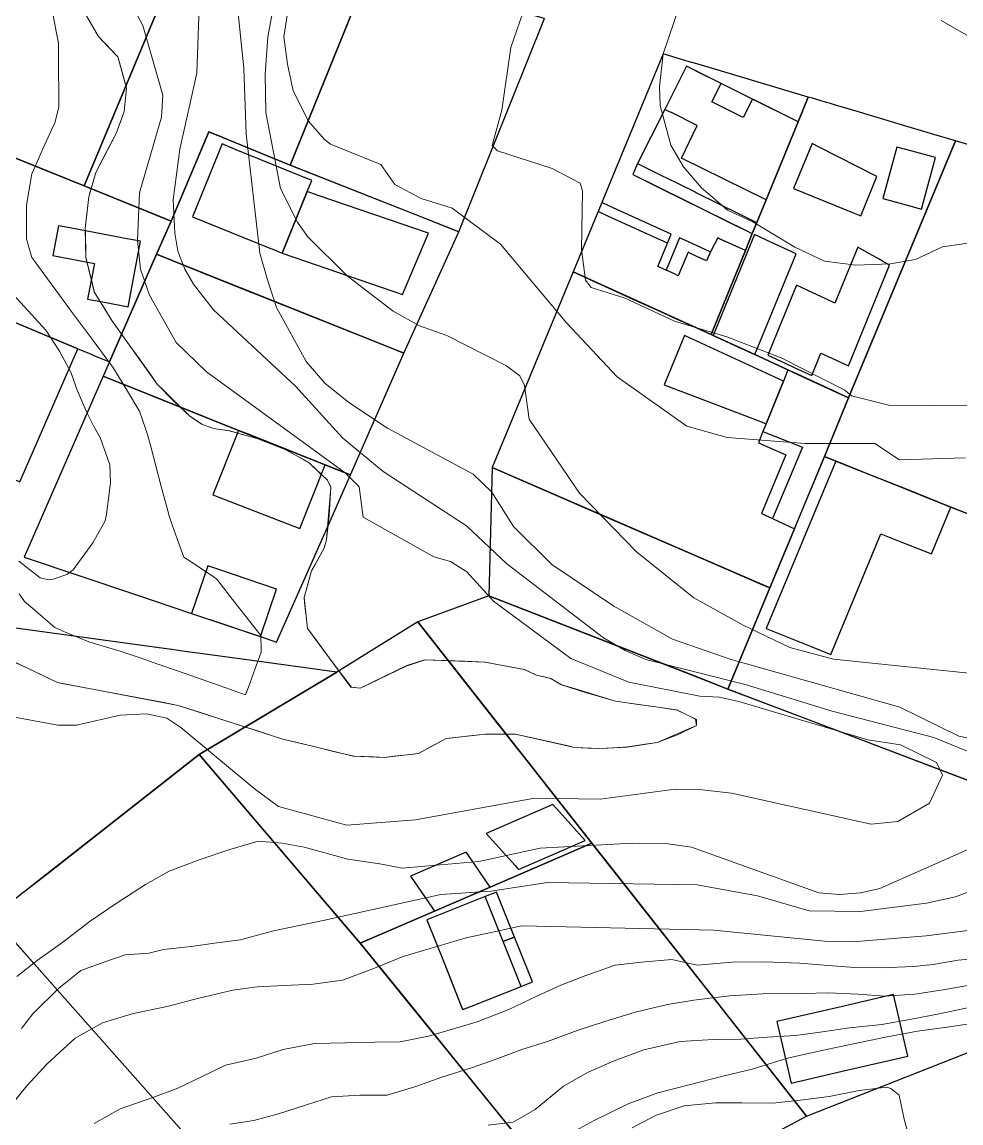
# Model space of a CAD drawing. Header units: metres. Extents: x 78 to 178, y -74 to 157.
# Drawn here: x 144.08 to 145.118, y -7.219 to -6.001 of the extents above; entities that cross this region are included whole.
import ezdxf

# ---------------------------------------------------------------- set-up
doc = ezdxf.new("R2010")
doc.units = ezdxf.units.M
doc.layers.add('01_Fina', color=252, linetype='Continuous', lineweight=15)
doc.layers.add('Traza Urbana', color=7, linetype='Continuous')

msp = doc.modelspace()

# ---------------------------------------------------------------- linework, layer by layer
at = {"layer": '01_Fina', "color": 252, "linetype": 'Continuous', "lineweight": 9, "true_color": 0x939598}
for p, q in [((144.34065, -6.46213), (144.37263, -6.47471)), ((144.35135, -6.46628), (144.34065, -6.46213)), ((144.37182, -6.47444), (144.35135, -6.46628)), ((144.39109, -6.48527), (144.37182, -6.47444)), ((144.37263, -6.47471), (144.39765, -6.48902)), ((144.39765, -6.48902), (144.39109, -6.48527)), ((144.39765, -6.48902), (144.41758, -6.50802)), ((144.40808, -6.49905), (144.39765, -6.48902)), ((144.41758, -6.50802), (144.40808, -6.49905)), ((144.41758, -6.50802), (144.42159, -6.51605)), ((144.42159, -6.51591), (144.41758, -6.50802)), ((144.42159, -6.51605), (144.41959, -6.53812)), ((144.41972, -6.54695), (144.42159, -6.51591)), ((144.41651, -6.57384), (144.41972, -6.54695)), ((144.41959, -6.53812), (144.41771, -6.56006)), ((144.41771, -6.56006), (144.41651, -6.57384)), ((144.41397, -6.58334), (144.41651, -6.57384)), ((144.41651, -6.57384), (144.41437, -6.58174)), ((144.39992, -6.60836), (144.41397, -6.58334)), ((144.41397, -6.58334), (144.40393, -6.60114)), ((144.41437, -6.58174), (144.41397, -6.58334)), ((144.40393, -6.60114), (144.39992, -6.60836)), ((144.0534, -6.70054), (144.11909, -6.73185)), ((144.08591, -6.71606), (144.06598, -6.70656)), ((144.52568, -6.7067), (144.50481, -6.71352)), ((144.50548, -6.71312), (144.52488, -6.7067)), ((144.52488, -6.7067), (144.59164, -6.70911)), ((144.54776, -6.7075), (144.52568, -6.7067)), ((144.56983, -6.7083), (144.54776, -6.7075)), ((144.59191, -6.70911), (144.56983, -6.7083)), ((144.10585, -6.72556), (144.08591, -6.71606)), ((144.45397, -6.73814), (144.50548, -6.71312)), ((144.50481, -6.71352), (144.48488, -6.72315)), ((144.59164, -6.70911), (144.63539, -6.71727)), ((144.61358, -6.71325), (144.59191, -6.70911)), ((144.63526, -6.71727), (144.61358, -6.71325)), ((144.64864, -6.72369), (144.63526, -6.71727)), ((144.63539, -6.71727), (144.64864, -6.72369)), ((144.11909, -6.73185), (144.10585, -6.72556)), ((144.12632, -6.73319), (144.11909, -6.73185)), ((144.11909, -6.73185), (144.25262, -6.757)), ((144.48488, -6.72315), (144.46508, -6.73279)), ((144.64864, -6.72369), (144.66456, -6.72717)), ((144.65573, -6.72529), (144.64864, -6.72369)), ((144.66456, -6.72717), (144.65573, -6.72529)), ((144.66456, -6.72717), (144.6766, -6.73426)), ((144.67579, -6.73386), (144.66456, -6.72717)), ((144.14799, -6.73733), (144.12632, -6.73319)), ((144.1698, -6.74135), (144.14799, -6.73733)), ((144.19147, -6.7455), (144.1698, -6.74135)), ((144.46508, -6.73279), (144.45397, -6.73814)), ((144.6968, -6.74041), (144.67579, -6.73386)), ((144.6766, -6.73426), (144.70295, -6.74295)), ((144.71794, -6.7467), (144.6968, -6.74041)), ((144.70295, -6.74295), (144.73627, -6.75232)), ((144.21315, -6.74951), (144.19147, -6.7455)), ((144.23482, -6.75366), (144.21315, -6.74951)), ((144.25262, -6.757), (144.23482, -6.75366)), ((144.25636, -6.75821), (144.25262, -6.757)), ((144.25262, -6.757), (144.36821, -6.79433)), ((144.73627, -6.75232), (144.71794, -6.7467)), ((144.73627, -6.75232), (144.80343, -6.76195)), ((144.73921, -6.75272), (144.73627, -6.75232)), ((144.76102, -6.75593), (144.73921, -6.75272)), ((144.78296, -6.75901), (144.76102, -6.75593)), ((144.27737, -6.76503), (144.25636, -6.75821)), ((144.29837, -6.77185), (144.27737, -6.76503)), ((144.80463, -6.76249), (144.78296, -6.75901)), ((144.80343, -6.76195), (144.82577, -6.77266)), ((144.82457, -6.77212), (144.80463, -6.76249)), ((144.31938, -6.77854), (144.29837, -6.77185)), ((144.34038, -6.78537), (144.31938, -6.77854)), ((144.82564, -6.77948), (144.80477, -6.78965)), ((144.81989, -6.78189), (144.82564, -6.77948)), ((144.82564, -6.77948), (144.82457, -6.77212)), ((144.82577, -6.77266), (144.82564, -6.77948)), ((144.36139, -6.79219), (144.34038, -6.78537)), ((144.36821, -6.79433), (144.36139, -6.79219)), ((144.54883, -6.79379), (144.59258, -6.78871)), ((144.55311, -6.79326), (144.54883, -6.79379)), ((144.57492, -6.79072), (144.55311, -6.79326)), ((144.59258, -6.78871), (144.57492, -6.79072)), ((144.59699, -6.78871), (144.59258, -6.78871)), ((144.59258, -6.78871), (144.62549, -6.78884)), ((144.61907, -6.78884), (144.59699, -6.78871)), ((144.62549, -6.78884), (144.61907, -6.78884)), ((144.69078, -6.80356), (144.62549, -6.78884)), ((144.62549, -6.78884), (144.64074, -6.79232)), ((144.64074, -6.79232), (144.66228, -6.79714)), ((144.80477, -6.78965), (144.78216, -6.79794)), ((144.78216, -6.79794), (144.79259, -6.79353)), ((144.79259, -6.79353), (144.81293, -6.78483)), ((144.81293, -6.78483), (144.81989, -6.78189)), ((144.38279, -6.79781), (144.36821, -6.79433)), ((144.36821, -6.79433), (144.40567, -6.80316)), ((144.4042, -6.80303), (144.38279, -6.79781)), ((144.42574, -6.80824), (144.4042, -6.80303)), ((144.40567, -6.80316), (144.44621, -6.81319)), ((144.51846, -6.81025), (144.54883, -6.79379)), ((144.53317, -6.80222), (144.51846, -6.81025)), ((144.54883, -6.79379), (144.53317, -6.80222)), ((144.66228, -6.79714), (144.68382, -6.80196)), ((144.68382, -6.80196), (144.69078, -6.80356)), ((144.71874, -6.80477), (144.69078, -6.80356)), ((144.69078, -6.80356), (144.70563, -6.80423)), ((144.70563, -6.80423), (144.71874, -6.80477)), ((144.74898, -6.80316), (144.71874, -6.80477)), ((144.71874, -6.80477), (144.72771, -6.80423)), ((144.72771, -6.80423), (144.74978, -6.80303)), ((144.78216, -6.79794), (144.74898, -6.80316)), ((144.74978, -6.80303), (144.77159, -6.79955)), ((144.77159, -6.79955), (144.78216, -6.79794)), ((144.44715, -6.81319), (144.42574, -6.80824)), ((144.44621, -6.81319), (144.48046, -6.81453)), ((144.46922, -6.81413), (144.44715, -6.81319)), ((144.48046, -6.81453), (144.46922, -6.81413)), ((144.48046, -6.81453), (144.51846, -6.81025)), ((144.49116, -6.81333), (144.48046, -6.81453)), ((144.51311, -6.81092), (144.49116, -6.81333)), ((144.51846, -6.81025), (144.51311, -6.81092))]:
    msp.add_line(p, q, dxfattribs=at)
for points in [[(145.19437, -6.72837), (144.97696, -6.70589), (144.92879, -6.69305), (144.87728, -6.66817), (144.82256, -6.63806), (144.75941, -6.58709), (144.6964, -6.52233), (144.64061, -6.44045), (144.63566, -6.40339), (144.63044, -6.39256), (144.61572, -6.38159), (144.5495, -6.34814), (144.51926, -6.33744), (144.49036, -6.32111), (144.43952, -6.28191), (144.3955, -6.23843), (144.3844, -6.22251), (144.36567, -6.18532), (144.34961, -6.1013), (144.34895, -6.05942), (144.35162, -6.01768), (144.36727, -5.93406)], [(144.18238, -5.94597), (144.21368, -6.00537), (144.23576, -6.08243), (144.23429, -6.10665), (144.2098, -6.1904), (144.20766, -6.24298), (144.21114, -6.27469), (144.22091, -6.30345), (144.25048, -6.35563), (144.28392, -6.38814), (144.43725, -6.49999), (144.45263, -6.51551), (144.45718, -6.54896), (144.53518, -6.59271), (144.55378, -6.59779), (144.57184, -6.60943), (144.60141, -6.64168), (144.6869, -6.70509), (144.75072, -6.73131), (144.82952, -6.74683), (144.85119, -6.74804), (144.8726, -6.75259), (145.01509, -6.795), (145.05134, -6.80062), (145.09081, -6.82028), (145.09763, -6.8342), (145.08332, -6.8651), (145.0484, -6.88531), (145.01883, -6.88838), (144.86431, -6.85427), (144.83179, -6.85039), (144.80209, -6.84985), (144.71914, -6.86082), (144.64663, -6.85975), (144.51498, -6.8837), (144.43899, -6.88945), (144.3634, -6.86885), (144.3365, -6.84905), (144.25556, -6.78135), (144.24017, -6.77105), (144.21756, -6.7665), (144.18853, -6.76784), (144.14023, -6.77881), (144.11963, -6.77881), (144.00979, -6.75874)], [(144.15027, -5.99279), (144.16137, -6.01193), (144.16458, -6.01754), (144.17542, -6.02878), (144.18612, -6.03989), (144.19562, -6.07441), (144.19308, -6.10023), (144.18412, -6.12471), (144.16151, -6.16779), (144.1706, -6.15053), (144.18077, -6.131), (144.18412, -6.12471), (144.1892, -6.11066), (144.19308, -6.10023), (144.19415, -6.08939), (144.19562, -6.07441), (144.19375, -6.06758), (144.18786, -6.04631), (144.18612, -6.03989), (144.16458, -6.01754), (144.13167, -5.96055)], [(144.27657, -5.96389), (144.27322, -6.05782), (144.25436, -6.1421), (144.24727, -6.19803), (144.24914, -6.23482), (144.25235, -6.25475), (144.26011, -6.27469), (144.26974, -6.29141), (144.29168, -6.31978), (144.38253, -6.40406), (144.43484, -6.46159), (144.47926, -6.49852), (144.57157, -6.55846), (144.61586, -6.60047), (144.72302, -6.68235), (144.74684, -6.69653), (144.76972, -6.7063), (144.87956, -6.73386), (144.97575, -6.76329), (145.08787, -6.79259), (145.13603, -6.81226)], [(145.16038, -6.80048), (145.11556, -6.79125), (145.05027, -6.75914), (144.86404, -6.70616), (144.79902, -6.68369), (144.73439, -6.64716), (144.66589, -6.60127), (144.62335, -6.55926), (144.59953, -6.52126), (144.57893, -6.50133), (144.48421, -6.45049), (144.44126, -6.42213), (144.41464, -6.40059), (144.3943, -6.37677), (144.36152, -6.31697), (144.35149, -6.28646), (144.34293, -6.25689), (144.32767, -6.12511), (144.32513, -6.05233), (144.31617, -5.96296)], [(144.81346, -5.96349), (144.78871, -6.03654), (144.7847, -6.07267), (144.7855, -6.0938), (144.79741, -6.13742), (144.81119, -6.16137), (144.83072, -6.18438), (144.86002, -6.2094), (144.88799, -6.22224), (144.93428, -6.25021), (144.96706, -6.26572), (145.00184, -6.27014), (145.04011, -6.26867), (145.0678, -6.26385), (145.0975, -6.2498), (145.126, -6.24579)], [(144.3741, -5.98731), (144.36955, -6.01768), (144.37343, -6.04791), (144.37985, -6.07748), (144.39684, -6.11106), (144.41424, -6.1314), (144.42119, -6.13648), (144.47672, -6.15909), (144.4921, -6.1809), (144.5214, -6.19642), (144.55565, -6.20712), (144.6089, -6.24686), (144.68195, -6.33409), (144.73801, -6.39363), (144.81494, -6.44821), (144.85962, -6.46092), (144.94592, -6.46735), (145.02285, -6.46748), (145.05001, -6.48568), (145.12292, -6.4834)], [(144.63686, -5.98155), (144.62027, -6.02945), (144.61051, -6.09875), (144.59994, -6.13796), (144.60569, -6.14398), (144.66616, -6.16324), (144.69693, -6.17943), (144.69974, -6.18853), (144.69854, -6.25275), (144.70282, -6.287), (144.70924, -6.29489), (144.7467, -6.30666), (144.80142, -6.33208), (144.85922, -6.34948), (144.91929, -6.37276), (144.9898, -6.40835), (144.99716, -6.41477), (145.03823, -6.42507), (145.13322, -6.42574)], [(144.11388, -5.99012), (144.11789, -6.01193), (144.1203, -6.02464), (144.1203, -6.03373), (144.12043, -6.05581), (144.12057, -6.07788), (144.12057, -6.09528), (144.1195, -6.09983), (144.11628, -6.11267), (144.11267, -6.1207), (144.10357, -6.1409), (144.09448, -6.16097), (144.09073, -6.1694), (144.08859, -6.18211), (144.08498, -6.20378), (144.08484, -6.22586), (144.08484, -6.24124), (144.08672, -6.24766), (144.09073, -6.26185), (144.09515, -6.26773), (144.10826, -6.28553), (144.12137, -6.30332), (144.13448, -6.32098), (144.14759, -6.33877), (144.16084, -6.35643), (144.17395, -6.37423), (144.1805, -6.38306), (144.18626, -6.39256), (144.19763, -6.41142), (144.209, -6.43042), (144.2098, -6.43176), (144.21663, -6.45102), (144.2189, -6.45758), (144.22278, -6.4723), (144.2284, -6.49357), (144.23402, -6.51484), (144.23977, -6.53625), (144.24272, -6.54762), (144.24619, -6.55739), (144.25355, -6.57812), (144.25891, -6.59311), (144.26399, -6.59645), (144.28245, -6.60876), (144.29503, -6.61706), (144.29918, -6.62241), (144.31269, -6.6398), (144.32634, -6.65719), (144.33985, -6.67459), (144.34386, -6.67967), (144.3444, -6.69532), (144.34453, -6.69827), (144.33784, -6.7162), (144.33022, -6.73693), (144.32714, -6.74523), (144.3147, -6.74081), (144.29382, -6.73359), (144.27309, -6.72636), (144.25208, -6.71901), (144.23134, -6.71178), (144.21047, -6.70456), (144.1983, -6.70028), (144.18947, -6.6976), (144.16846, -6.69118), (144.15375, -6.68676), (144.14759, -6.68422), (144.12712, -6.67566), (144.11642, -6.67111), (144.10853, -6.66429), (144.0918, -6.64984), (144.08284, -6.64208), (144.07695, -6.63378)], [(145.13148, -6.01995), (145.09616, -5.99975)], [(145.12493, -6.91675), (145.0282, -6.95943), (145.00706, -6.96438), (144.98391, -6.96625), (144.96104, -6.96438), (144.82015, -6.91394), (144.79447, -6.91033), (144.75473, -6.90952), (144.65265, -6.91501), (144.58509, -6.92959), (144.5004, -6.93695), (144.47564, -6.93227), (144.44006, -6.92718), (144.39176, -6.9138), (144.36754, -6.90939), (144.34119, -6.90711), (144.30854, -6.91661), (144.27576, -6.92785), (144.24285, -6.94043), (144.21636, -6.95501), (144.18412, -6.97615), (144.15535, -6.99568), (144.12498, -7.01883), (144.09675, -7.0393), (144.07441, -7.05683)], [(144.07936, -7.11422), (144.0918, -7.09817), (144.12043, -7.0702), (144.14505, -7.05027), (144.17141, -7.0405), (144.19388, -7.03274), (144.22024, -7.031), (144.23643, -7.02712), (144.26693, -7.02351), (144.2953, -7.01977), (144.32165, -7.01615), (144.35818, -7.00639), (144.41303, -6.99501), (144.54294, -6.96625), (144.59846, -6.9625), (144.66081, -6.953), (144.82644, -6.95555), (144.89307, -6.96759), (144.95006, -6.98418), (145.00706, -6.98498), (145.07997, -6.97575), (145.11208, -6.96893), (145.13724, -6.95929)], [(144.06678, -7.20065), (144.08525, -7.17764), (144.10799, -7.15329), (144.13876, -7.12519), (144.16886, -7.10807), (144.20191, -7.09803), (144.24191, -7.08974), (144.27563, -7.08091), (144.31322, -7.07194), (144.33985, -7.0682), (144.36995, -7.06686), (144.40193, -7.06539), (144.4343, -7.06084), (144.46802, -7.04826), (144.5012, -7.03475), (144.57104, -7.01401), (144.63245, -7.0009), (144.84477, -7.00572), (144.96719, -7.01789), (144.99823, -7.01843), (145.07944, -7.01201), (145.14005, -7.00425)], [(145.15021, -7.03542), (145.11503, -7.03876), (145.08747, -7.04345), (145.06539, -7.04585), (145.02994, -7.04733), (145.00064, -7.04706), (144.9712, -7.04465), (144.9399, -7.04224), (144.90043, -7.04064), (144.86497, -7.04117), (144.82658, -7.04425), (144.79821, -7.03823), (144.7649, -7.0409), (144.7356, -7.04438), (144.70322, -7.05562), (144.67579, -7.06646), (144.64904, -7.07877), (144.61813, -7.09322), (144.58335, -7.107), (144.55699, -7.11462), (144.52929, -7.12278), (144.49812, -7.12907), (144.46989, -7.12934), (144.43725, -7.13028), (144.4034, -7.13108), (144.36875, -7.13763), (144.33878, -7.147), (144.3048, -7.15489), (144.2783, -7.16774), (144.25222, -7.18018), (144.22479, -7.19062), (144.18853, -7.20306), (144.15977, -7.21951)], [(145.13603, -7.06485), (145.09844, -7.07154), (145.067, -7.07623), (145.03355, -7.07877), (145.00425, -7.07636), (144.97094, -7.07489), (144.94458, -7.07569), (144.89896, -7.07609), (144.86203, -7.07837), (144.82256, -7.08318), (144.79366, -7.08786), (144.75781, -7.09629), (144.72316, -7.107), (144.69479, -7.11609), (144.66108, -7.12867), (144.63245, -7.13777), (144.60315, -7.14847), (144.57706, -7.15797), (144.54428, -7.16801), (144.51551, -7.17844), (144.48381, -7.18821), (144.4533, -7.18807), (144.42226, -7.18995), (144.39457, -7.19878), (144.3634, -7.20881), (144.33637, -7.21604), (144.30975, -7.22018)], [(145.13028, -7.09027), (145.09402, -7.09803), (145.06352, -7.10405), (145.03047, -7.10994), (144.99462, -7.11355), (144.96478, -7.11824), (144.93521, -7.12198), (144.90391, -7.12385), (144.87461, -7.12626), (144.84424, -7.12653), (144.80771, -7.12867), (144.76744, -7.1379), (144.73466, -7.15021), (144.7059, -7.16279), (144.67847, -7.17804), (144.64743, -7.20386), (144.62281, -7.21791), (144.59552, -7.22125)], [(144.68409, -7.23169), (144.71259, -7.21617), (144.75018, -7.19757), (144.78296, -7.18567), (144.81601, -7.17697), (144.85614, -7.16667), (144.88718, -7.15918), (144.92612, -7.14727), (144.96425, -7.13884), (144.99917, -7.13135), (145.03475, -7.12399), (145.06994, -7.11743), (145.10553, -7.11248), (145.13483, -7.10807)], [(145.06767, -7.26032), (145.05509, -7.2147), (145.04974, -7.18821), (145.04064, -7.18072), (145.03623, -7.17938), (145.00545, -7.18286), (144.97214, -7.18941), (144.94351, -7.19343), (144.90993, -7.19677), (144.87568, -7.19664), (144.84651, -7.19664), (144.81199, -7.19998), (144.78042, -7.21068), (144.7546, -7.22433)]]:
    msp.add_lwpolyline(points, dxfattribs=at)
for points in [[(144.15054, -6.26185), (144.1504, -6.25743), (144.15013, -6.23535), (144.15, -6.2296), (144.15375, -6.19482), (144.16151, -6.16779), (144.16084, -6.17033), (144.15468, -6.19161), (144.15375, -6.19482), (144.15174, -6.21341), (144.15, -6.2296), (144.15054, -6.26185), (144.1599, -6.29957), (144.17917, -6.33128), (144.17181, -6.31924), (144.1603, -6.30038), (144.15482, -6.27897)], [(144.33035, -6.45932), (144.30908, -6.45343), (144.29168, -6.45102), (144.28754, -6.44942), (144.27871, -6.44594), (144.26814, -6.43898), (144.26519, -6.43698), (144.25208, -6.424), (144.23629, -6.40848), (144.22961, -6.40179), (144.17917, -6.33128), (144.18372, -6.3377), (144.19656, -6.35563), (144.2094, -6.37356), (144.22225, -6.39162), (144.22961, -6.40179), (144.24847, -6.42146), (144.26519, -6.43698), (144.27871, -6.44594), (144.29168, -6.45102), (144.30961, -6.45357), (144.34065, -6.46213)], [(144.39631, -6.62174), (144.39189, -6.63793), (144.39992, -6.60836)], [(144.39484, -6.66509), (144.39564, -6.67191), (144.39189, -6.63793), (144.39243, -6.64315)], [(144.44434, -6.73707), (144.43096, -6.71967), (144.41785, -6.70188), (144.40474, -6.68422), (144.39564, -6.67191), (144.44367, -6.73693), (144.45397, -6.73814)]]:
    msp.add_lwpolyline(points, close=True, dxfattribs=at)
at = {"layer": '01_Fina', "color": 252, "lineweight": 9, "true_color": 0x939598}
msp.add_lwpolyline([(144.06692, -6.2989), (144.10652, -6.34225), (144.12164, -6.3654), (144.13381, -6.38868), (144.1409, -6.40861), (144.15174, -6.4331), (144.15896, -6.44781), (144.16632, -6.46079), (144.17703, -6.49103), (144.17769, -6.51096), (144.17355, -6.54548), (144.17194, -6.55284), (144.15816, -6.57719), (144.13649, -6.60702), (144.12953, -6.61238), (144.11441, -6.61733), (144.10772, -6.61799), (144.10023, -6.61599), (144.07655, -6.59766)], dxfattribs=at)
at = {"layer": 'Traza Urbana', "color": 7, "linetype": 'Continuous', "invisible_edges": 5}
for points in [[(144.11588, -5.84831), (144.11588, -5.84831), (143.99668, -6.1211), (144.1588, -5.85963)], [(144.1588, -5.85963), (143.99668, -6.1211), (144.10115, -6.16332), (144.27108, -5.88925)], [(144.27108, -5.88925), (144.10115, -6.16332), (144.14866, -6.18251)], [(144.27108, -5.88925), (144.27108, -5.88925), (144.14866, -6.18251), (144.32171, -5.90341)], [(144.32171, -5.90341), (144.14866, -6.18251), (144.2294, -6.21524), (144.4078, -5.9275)], [(144.4078, -5.9275), (144.2866, -6.12298), (144.30191, -6.12921), (144.42414, -5.93207)], [(144.42414, -5.93207), (144.30191, -6.12921), (144.33952, -6.14451), (144.46427, -5.9433)], [(144.46427, -5.9433), (144.33952, -6.14451), (144.37637, -6.1595)], [(144.46427, -5.9433), (144.46427, -5.9433), (144.37637, -6.1595), (144.50359, -5.95432)], [(144.50359, -5.95432), (144.37637, -6.1595), (144.52151, -6.21697), (144.6576, -5.99748)], [(144.6576, -5.99748), (144.52151, -6.21697), (144.56288, -6.23335)], [(144.78898, -6.03668), (144.78898, -6.03668), (144.72102, -6.20111), (144.81768, -6.04521)], [(144.81936, -6.04571), (144.71687, -6.21101), (144.68931, -6.27777), (144.83104, -6.04918)], [(144.83104, -6.04918), (144.68931, -6.27777), (144.79861, -6.32729), (144.94926, -6.08431)], [(144.81768, -6.04521), (144.72102, -6.20111), (144.71687, -6.21101), (144.81936, -6.04571)], [(144.81467, -6.0502), (144.81467, -6.0502), (144.79059, -6.09796), (144.81889, -6.05231)], [(144.81889, -6.05231), (144.79059, -6.09796), (144.76049, -6.15776), (144.82422, -6.05497)], [(144.82422, -6.05497), (144.76049, -6.15776), (144.78927, -6.17201), (144.85293, -6.06933)], [(144.85293, -6.06933), (144.78927, -6.17201), (144.79104, -6.17288), (144.84263, -6.08966)], [(144.94926, -6.08431), (144.79861, -6.32729), (144.80305, -6.3293), (144.93802, -6.11161)], [(144.88772, -6.08659), (144.88772, -6.08659), (144.87742, -6.10692), (144.88948, -6.08746)], [(144.95406, -6.08574), (144.93802, -6.11161), (144.90257, -6.19817), (144.96943, -6.09033)], [(144.94926, -6.08431), (144.94926, -6.08431), (144.93802, -6.11161), (144.95406, -6.08574)], [(144.79059, -6.09796), (144.79059, -6.09796), (144.76049, -6.15776), (144.79593, -6.1006)], [(144.84263, -6.08966), (144.79104, -6.17288), (144.82408, -6.18924), (144.87565, -6.10605)], [(144.88948, -6.08746), (144.82584, -6.19011), (144.87444, -6.21416), (144.93802, -6.11161)], [(144.97932, -6.09328), (144.87969, -6.25396), (144.8417, -6.34681), (144.99583, -6.0982)], [(144.99583, -6.0982), (144.8417, -6.34681), (144.8441, -6.34788), (144.99843, -6.09898)], [(144.99843, -6.09898), (144.8441, -6.34788), (144.89026, -6.36915), (145.04851, -6.11391)], [(144.97602, -6.09229), (144.88732, -6.23536), (144.87969, -6.25396), (144.97932, -6.09328)], [(144.97387, -6.09165), (144.8924, -6.22305), (144.88732, -6.23536), (144.97602, -6.09229)], [(144.96943, -6.09033), (144.90257, -6.19817), (144.8924, -6.22305), (144.97387, -6.09165)], [(144.79593, -6.1006), (144.76049, -6.15776), (144.7554, -6.17007), (144.79788, -6.10156)], [(144.79788, -6.10156), (144.7554, -6.17007), (144.78409, -6.18427), (144.82658, -6.11575)], [(144.93802, -6.11161), (144.80305, -6.3293), (144.81727, -6.33574), (144.90257, -6.19817)], [(144.87565, -6.10605), (144.82408, -6.18924), (144.82584, -6.19011), (144.87742, -6.10692)], [(144.93802, -6.11161), (144.87444, -6.21416), (144.88838, -6.22106), (144.90257, -6.19817)], [(144.2866, -6.12298), (144.2294, -6.21524), (144.24472, -6.22145)], [(144.2866, -6.12298), (144.2866, -6.12298), (144.24472, -6.22145), (144.30191, -6.12921)], [(144.82658, -6.11575), (144.78409, -6.18427), (144.78782, -6.18612), (144.80905, -6.15188)], [(145.04851, -6.11391), (144.89026, -6.36915), (144.92679, -6.38601), (145.08815, -6.12574)], [(144.01914, -6.13018), (143.92978, -6.27429), (144.05851, -6.32793), (144.14866, -6.18251)], [(144.30191, -6.12921), (144.24472, -6.22145), (144.22867, -6.25824), (144.30731, -6.1314)], [(144.30731, -6.1314), (144.22867, -6.25824), (144.29799, -6.28593), (144.37637, -6.1595)], [(145.08815, -6.12574), (144.92679, -6.38601), (144.94882, -6.39621), (145.11209, -6.13288)], [(144.95341, -6.13582), (144.95341, -6.13582), (144.93307, -6.18532), (144.96127, -6.13984)], [(145.11209, -6.13288), (144.94882, -6.39621), (144.99355, -6.41691)], [(145.11209, -6.13288), (145.11209, -6.13288), (144.99355, -6.41691), (145.16069, -6.14734)], [(144.30132, -6.13622), (144.30132, -6.13622), (144.26854, -6.21676), (144.31502, -6.14179)], [(144.31502, -6.14179), (144.26854, -6.21676), (144.35397, -6.25147), (144.40046, -6.17649)], [(144.96127, -6.13984), (144.93307, -6.18532), (144.99981, -6.21274), (145.02485, -6.17235)], [(145.16069, -6.14734), (144.99355, -6.41691), (144.96719, -6.48194), (145.17247, -6.15084)], [(145.0472, -6.1397), (145.0472, -6.1397), (145.03181, -6.19656), (145.06418, -6.14435)], [(145.06418, -6.14435), (145.03181, -6.19656), (145.05737, -6.20355), (145.08974, -6.15134)], [(144.37637, -6.1595), (144.29799, -6.28593), (144.48418, -6.36029), (144.56288, -6.23335)], [(144.80905, -6.15188), (144.78782, -6.18612), (144.88134, -6.2324), (144.90257, -6.19817)], [(145.17247, -6.15084), (144.96719, -6.48194), (144.97963, -6.48689), (145.18557, -6.15474)], [(145.18557, -6.15474), (144.97963, -6.48689), (145.0529, -6.51613), (145.26273, -6.1777)], [(145.08974, -6.15134), (145.05737, -6.20355), (145.07436, -6.2082)], [(145.02485, -6.17235), (144.99981, -6.21274), (145.00733, -6.21583)], [(144.14866, -6.18251), (144.05851, -6.32793), (144.14171, -6.3626), (144.23233, -6.21642)], [(144.40046, -6.17649), (144.35397, -6.25147), (144.35607, -6.25232), (144.39537, -6.18894)], [(145.26273, -6.1777), (145.0529, -6.51613), (145.08486, -6.52889), (145.2321, -6.29142)], [(144.39537, -6.18894), (144.35607, -6.25232), (144.36768, -6.25703)], [(144.39537, -6.18894), (144.39537, -6.18894), (144.36768, -6.25703), (144.40736, -6.19303)], [(144.40736, -6.19303), (144.36768, -6.25703), (144.48988, -6.29883), (144.52956, -6.23483)], [(144.90257, -6.19817), (144.81727, -6.33574), (144.82138, -6.3376), (144.8924, -6.22305)], [(144.90257, -6.19817), (144.88134, -6.2324), (144.88537, -6.2344), (144.8924, -6.22305)], [(144.90257, -6.19817), (144.88838, -6.22106), (144.8924, -6.22305)], [(144.23233, -6.21642), (144.14171, -6.3626), (144.15403, -6.36772), (144.24472, -6.22145)], [(144.71687, -6.21101), (144.71687, -6.21101), (144.68931, -6.27777), (144.72767, -6.2159)], [(144.72767, -6.2159), (144.68931, -6.27777), (144.7553, -6.30767), (144.79367, -6.2458)], [(144.12017, -6.22666), (144.12017, -6.22666), (144.11401, -6.25958), (144.13292, -6.22907)], [(144.13292, -6.22907), (144.11401, -6.25958), (144.16004, -6.26827), (144.17895, -6.23776)], [(144.24472, -6.22145), (144.15403, -6.36772), (144.1594, -6.36996), (144.22867, -6.25824)], [(144.56288, -6.23335), (144.48418, -6.36029), (144.502, -6.36741)], [(144.8924, -6.22305), (144.82138, -6.3376), (144.82337, -6.33851), (144.88732, -6.23536)], [(144.8924, -6.22305), (144.88537, -6.2344), (144.88732, -6.23536)], [(144.17895, -6.23776), (144.16004, -6.26827), (144.15254, -6.30774), (144.19415, -6.24063)], [(144.19415, -6.24063), (144.15254, -6.30774), (144.16927, -6.3109), (144.21088, -6.24379)], [(144.21088, -6.24379), (144.16927, -6.3109), (144.19723, -6.31617)], [(144.52956, -6.23483), (144.48988, -6.29883), (144.50067, -6.30252)], [(144.85182, -6.24137), (144.79856, -6.32727), (144.82642, -6.33989), (144.87969, -6.25396)], [(144.88732, -6.23536), (144.82337, -6.33851), (144.82642, -6.33989), (144.87969, -6.25396)], [(144.85026, -6.24066), (144.84103, -6.25556), (144.83688, -6.26546), (144.85182, -6.24137)], [(144.84919, -6.24018), (144.84919, -6.24018), (144.84103, -6.25556), (144.85026, -6.24066)], [(144.88973, -6.23643), (144.88973, -6.23643), (144.8441, -6.34788), (144.90798, -6.24485)], [(144.90798, -6.24485), (144.8441, -6.34788), (144.872, -6.36074), (144.93588, -6.2577)], [(144.79367, -6.2458), (144.7553, -6.30767), (144.75951, -6.30958), (144.78296, -6.27175)], [(144.81628, -6.25596), (144.81628, -6.25596), (144.80557, -6.28192), (144.82047, -6.2579)], [(144.87969, -6.25396), (144.82642, -6.33989), (144.8417, -6.34681)], [(144.87969, -6.25396), (144.82642, -6.33989), (144.8417, -6.34681)], [(144.93588, -6.2577), (144.872, -6.36074), (144.89026, -6.36915)], [(145.01366, -6.25576), (144.93436, -6.38367), (144.94899, -6.39043), (145.02759, -6.26366)], [(145.00412, -6.25035), (145.00412, -6.25035), (144.9787, -6.31216), (145.01366, -6.25576)], [(144.22867, -6.25824), (144.1594, -6.36996), (144.17676, -6.37718)], [(144.24617, -6.26523), (144.17676, -6.37718), (144.1698, -6.3931), (144.2485, -6.26616)], [(144.2485, -6.26616), (144.1698, -6.3931), (144.31951, -6.4529), (144.39822, -6.32596)], [(144.22867, -6.25824), (144.22867, -6.25824), (144.17676, -6.37718), (144.24617, -6.26523)], [(144.82047, -6.2579), (144.78209, -6.3198), (144.79593, -6.32608), (144.83426, -6.26426)], [(144.83426, -6.26426), (144.79593, -6.32608), (144.79701, -6.32656), (144.83533, -6.26475)], [(144.83533, -6.26475), (144.79701, -6.32656), (144.79856, -6.32727), (144.83688, -6.26546)], [(145.02759, -6.26366), (144.96318, -6.36755), (144.9672, -6.36941), (145.03142, -6.26583)], [(145.03142, -6.26583), (144.9672, -6.36941), (144.9752, -6.37311), (145.03904, -6.27015)], [(143.92978, -6.27429), (143.84426, -6.41224), (144.05605, -6.50075), (144.14171, -6.3626)], [(144.68931, -6.27777), (144.68931, -6.27777), (144.59994, -6.49411), (144.72425, -6.2936)], [(144.78296, -6.27175), (144.75951, -6.30958), (144.76866, -6.31372), (144.79219, -6.27577)], [(144.79219, -6.27577), (144.76866, -6.31372), (144.77788, -6.3179), (144.80138, -6.27999)], [(144.80138, -6.27999), (144.77788, -6.3179), (144.78209, -6.3198), (144.80557, -6.28192)], [(145.03904, -6.27015), (144.9752, -6.37311), (144.99355, -6.38159)], [(144.72425, -6.2936), (144.59994, -6.49411), (144.71849, -6.54553), (144.8417, -6.34681)], [(144.93615, -6.29249), (144.93615, -6.29249), (144.90444, -6.36982), (144.94877, -6.29832)], [(145.2321, -6.29142), (145.08486, -6.52889), (145.107, -6.53773), (145.21074, -6.37041)], [(144.94877, -6.29832), (144.90444, -6.36982), (144.92433, -6.37903), (144.96867, -6.30752)], [(144.96867, -6.30752), (144.92433, -6.37903), (144.93436, -6.38367), (144.9787, -6.31216)], [(144.39822, -6.32596), (144.31951, -6.4529), (144.41517, -6.49117), (144.49391, -6.36418)], [(144.8417, -6.34681), (144.71849, -6.54553), (144.72091, -6.54658), (144.8441, -6.34788)], [(144.8441, -6.34788), (144.72091, -6.54658), (144.76768, -6.56687), (144.89026, -6.36915)], [(144.8124, -6.34801), (144.8124, -6.34801), (144.79005, -6.40246), (144.82127, -6.35211)], [(144.82127, -6.35211), (144.79005, -6.40246), (144.89443, -6.44243), (144.9217, -6.39845)], [(144.14171, -6.3626), (144.05605, -6.50075), (144.07762, -6.50976)], [(144.49391, -6.36418), (144.41517, -6.49117), (144.42328, -6.49439), (144.502, -6.36741)], [(144.502, -6.36741), (144.42328, -6.49439), (144.44314, -6.50227)], [(144.89026, -6.36915), (144.76768, -6.56687), (144.8047, -6.58292), (144.92679, -6.38601)], [(144.96318, -6.36755), (144.94899, -6.39043), (144.95301, -6.3923)], [(145.21074, -6.37041), (145.107, -6.53773), (145.12399, -6.54448), (145.19437, -6.43096)], [(144.92679, -6.38601), (144.8047, -6.58292), (144.87241, -6.61229), (144.99355, -6.41691)], [(144.93665, -6.39058), (144.90257, -6.44555), (144.89909, -6.45424), (144.93814, -6.39126)], [(144.93814, -6.39126), (144.89909, -6.45424), (144.94271, -6.47137), (144.98028, -6.41077)], [(144.92883, -6.38695), (144.9217, -6.39845), (144.90257, -6.44555), (144.93665, -6.39058)], [(144.92679, -6.38601), (144.92679, -6.38601), (144.9217, -6.39845), (144.92883, -6.38695)], [(144.1698, -6.3931), (144.1698, -6.3931), (144.08244, -6.59298), (144.19911, -6.40481)], [(144.9217, -6.39845), (144.89443, -6.44243), (144.90257, -6.44555)], [(144.19911, -6.40481), (144.08244, -6.59298), (144.2067, -6.63485), (144.31951, -6.4529)], [(144.98028, -6.41077), (144.94271, -6.47137), (144.90966, -6.55044), (144.99269, -6.41652)], [(144.99355, -6.41691), (144.87241, -6.61229), (144.88341, -6.61706), (144.96719, -6.48194)], [(144.99269, -6.41652), (144.90966, -6.55044), (144.91052, -6.55083), (144.99355, -6.41691)], [(144.99355, -6.41691), (144.91052, -6.55083), (144.92136, -6.55586), (144.96719, -6.48194)], [(144.31951, -6.4529), (144.2067, -6.63485), (144.26747, -6.65533), (144.37838, -6.47645)], [(144.31951, -6.4529), (144.31951, -6.4529), (144.29102, -6.52435), (144.33217, -6.45797)], [(144.33217, -6.45797), (144.29102, -6.52435), (144.37461, -6.5566), (144.41517, -6.49117)], [(144.37838, -6.47645), (144.26747, -6.65533), (144.30545, -6.66814), (144.41517, -6.49117)], [(144.96719, -6.48194), (144.88341, -6.61706), (144.89612, -6.62258), (144.93388, -6.56167)], [(144.97963, -6.48689), (144.97963, -6.48689), (144.9027, -6.67219), (145.01006, -6.49903)], [(144.98012, -6.48708), (144.93388, -6.56167), (144.90685, -6.62723), (144.99104, -6.49144)], [(144.96719, -6.48194), (144.92136, -6.55586), (144.93388, -6.56167)], [(144.97963, -6.48689), (144.93514, -6.55864), (144.93388, -6.56167), (144.98012, -6.48708)], [(144.96719, -6.48194), (144.96719, -6.48194), (144.93514, -6.55864), (144.97963, -6.48689)], [(144.41517, -6.49117), (144.30545, -6.66814), (144.33427, -6.67787), (144.44314, -6.50227)], [(144.41517, -6.49117), (144.37461, -6.5566), (144.38708, -6.56141)], [(144.59994, -6.49411), (144.59994, -6.49411), (144.59619, -6.63593), (144.66628, -6.52289)], [(144.99104, -6.49144), (144.90685, -6.62723), (144.86043, -6.73895), (145.00935, -6.49875)], [(145.00935, -6.49875), (144.86043, -6.73895), (144.95897, -6.77648), (145.107, -6.53773)], [(145.01006, -6.49903), (144.9027, -6.67219), (144.95225, -6.69195), (145.0596, -6.51881)], [(144.44314, -6.50227), (144.33427, -6.67787), (144.3436, -6.68102), (144.41502, -6.56581)], [(144.66628, -6.52289), (144.59619, -6.63593), (144.84203, -6.73178), (144.90685, -6.62723)], [(145.0596, -6.51881), (145.02954, -6.56729), (145.05143, -6.57604), (145.08149, -6.52755)], [(145.107, -6.53773), (144.95897, -6.77648), (145.01226, -6.79678), (145.15985, -6.55873)], [(145.08149, -6.52755), (145.05143, -6.57604), (145.07693, -6.58623), (145.107, -6.53773)], [(145.107, -6.53773), (145.07693, -6.58623), (145.08546, -6.58964)], [(144.93388, -6.56167), (144.89612, -6.62258), (144.90685, -6.62723)], [(145.15985, -6.55873), (145.01226, -6.79678), (145.33866, -6.92109), (145.48228, -6.68944)], [(144.41502, -6.56581), (144.3436, -6.68102), (144.36139, -6.68704)], [(145.02954, -6.56729), (144.95225, -6.69195), (144.97415, -6.70068)], [(144.2854, -6.60275), (144.2854, -6.60275), (144.26747, -6.65533), (144.29753, -6.60685)], [(144.29753, -6.60685), (144.26747, -6.65533), (144.33135, -6.67688), (144.36139, -6.62844)], [(144.36139, -6.62844), (144.33135, -6.67688), (144.3436, -6.68102)], [(144.90685, -6.62723), (144.84203, -6.73178), (144.86043, -6.73895)], [(144.51766, -6.66483), (144.51766, -6.66483), (144.55155, -6.70794), (144.59619, -6.63593)], [(144.59619, -6.63593), (144.55155, -6.70794), (144.70991, -6.9094), (144.82432, -6.72487)], [(144.05972, -6.66969), (143.5739, -7.45325), (143.71052, -7.53372), (144.23153, -6.69339)], [(144.42788, -6.72048), (144.33121, -6.87641), (144.36323, -6.91391), (144.51766, -6.66483)], [(144.51766, -6.66483), (144.36323, -6.91391), (144.45384, -7.02004), (144.6051, -6.77607)], [(144.23153, -6.69339), (144.04725, -6.99061), (144.07727, -6.96707), (144.24574, -6.69535)], [(144.24574, -6.69535), (144.07727, -6.96707), (144.10728, -6.94354), (144.25995, -6.69731)], [(144.25995, -6.69731), (144.10728, -6.94354), (144.14352, -6.91514), (144.2771, -6.69968)], [(144.2771, -6.69968), (144.14352, -6.91514), (144.27576, -6.81146), (144.33971, -6.70832)], [(144.33971, -6.70832), (144.27576, -6.81146), (144.42788, -6.72048)], [(144.27576, -6.81146), (144.27576, -6.81146), (144.33121, -6.87641), (144.42788, -6.72048)], [(144.82432, -6.72487), (144.70991, -6.9094), (144.73498, -6.94128), (144.86043, -6.73895)], [(144.86043, -6.73895), (144.73498, -6.94128), (144.94726, -7.21123), (145.16755, -6.85592)], [(144.6051, -6.77607), (144.45384, -7.02004), (144.53612, -6.98445), (144.63877, -6.81889)], [(144.04725, -6.99061), (144.04725, -6.99061), (144.11633, -7.0686), (144.27576, -6.81146)], [(144.27576, -6.81146), (144.11633, -7.0686), (144.29715, -7.27276), (144.45384, -7.02004)], [(144.63877, -6.81889), (144.53612, -6.98445), (144.59753, -6.95796), (144.66392, -6.85088)], [(144.66392, -6.85088), (144.59753, -6.95796), (144.70991, -6.9094)], [(145.16755, -6.85592), (144.94726, -7.21123), (145.30526, -7.06994), (145.38629, -6.93923)], [(144.59325, -6.89856), (144.59325, -6.89856), (144.62515, -6.93416), (144.66697, -6.86672)], [(144.66697, -6.86672), (144.62515, -6.93416), (144.62897, -6.93843), (144.67079, -6.87098)], [(144.67079, -6.87098), (144.62897, -6.93843), (144.70269, -6.90659)], [(144.59753, -6.95796), (144.51348, -7.09352), (144.56012, -7.15099), (144.70991, -6.9094)], [(144.70991, -6.9094), (144.56012, -7.15099), (144.71098, -7.33685), (144.8587, -7.09861)], [(144.50963, -6.94579), (144.50963, -6.94579), (144.53324, -6.98025), (144.57104, -6.9193)], [(144.57104, -6.9193), (144.53324, -6.98025), (144.53612, -6.98445), (144.57391, -6.92349)], [(144.57391, -6.92349), (144.53612, -6.98445), (144.59753, -6.95796)], [(144.53612, -6.98445), (144.48798, -7.0621), (144.51348, -7.09352), (144.59753, -6.95796)], [(144.59218, -6.9684), (144.54661, -7.0419), (144.55027, -7.0511), (144.60462, -6.96345)], [(144.60462, -6.96345), (144.55027, -7.0511), (144.56642, -7.09164), (144.62076, -7.00401)], [(144.52756, -6.99408), (144.52756, -6.99408), (144.54661, -7.0419), (144.59218, -6.9684)], [(144.45384, -7.02004), (144.45384, -7.02004), (144.48798, -7.0621), (144.53612, -6.98445)], [(144.05633, -7.00085), (143.9536, -7.16654), (144.37959, -7.57286), (144.45509, -7.45108)], [(144.62076, -7.00401), (144.61198, -7.01817), (144.61448, -7.01717), (144.62149, -7.00586)], [(144.62149, -7.00586), (144.61448, -7.01717), (144.62442, -7.01322)], [(144.45384, -7.02004), (144.29715, -7.27276), (144.45571, -7.45178), (144.60666, -7.20832)], [(144.61198, -7.01817), (144.56642, -7.09164), (144.56716, -7.09349), (144.61271, -7.02001)], [(144.61271, -7.02001), (144.56716, -7.09349), (144.5771, -7.08954), (144.61565, -7.02737)], [(144.61565, -7.02737), (144.5771, -7.08954), (144.63178, -7.0678)], [(144.98225, -7.09099), (144.93026, -7.17483), (144.99147, -7.16061), (145.04345, -7.07677)], [(144.98225, -7.09099), (144.93026, -7.17483), (144.99147, -7.16061), (145.04345, -7.07677)], [(145.04345, -7.07677), (144.99147, -7.16061), (145.05924, -7.14487)], [(145.04345, -7.07677), (144.99147, -7.16061), (145.05924, -7.14487)], [(144.91448, -7.10674), (144.91448, -7.10674), (144.93026, -7.17483), (144.98225, -7.09099)], [(144.91448, -7.10674), (144.91448, -7.10674), (144.93026, -7.17483), (144.98225, -7.09099)], [(144.8587, -7.09861), (144.71098, -7.33685), (144.94726, -7.21123)], [(143.96329, -7.17579), (143.85994, -7.34247), (144.12913, -7.54784), (144.21246, -7.41345)], [(144.60666, -7.20832), (144.45571, -7.45178), (144.49304, -7.49379), (144.64259, -7.25259)]]:
    msp.add_3dface(points, dxfattribs=at)
at = {"layer": 'Traza Urbana', "color": 252, "linetype": 'Continuous', "invisible_edges": 5}
for points in [[(144.81467, -6.0502), (144.81467, -6.0502), (144.79059, -6.09796), (144.81889, -6.05231)], [(144.82422, -6.05497), (144.76049, -6.15776), (144.7554, -6.17007), (144.82616, -6.05594)], [(144.82616, -6.05594), (144.7554, -6.17007), (144.78224, -6.18335), (144.85293, -6.06933)], [(144.81889, -6.05231), (144.79059, -6.09796), (144.76049, -6.15776), (144.82422, -6.05497)], [(144.85293, -6.06933), (144.78224, -6.18335), (144.81704, -6.20058), (144.88772, -6.08659)], [(144.88772, -6.08659), (144.81704, -6.20058), (144.86741, -6.22551), (144.93802, -6.11161)], [(144.93802, -6.11161), (144.86741, -6.22551), (144.88134, -6.2324), (144.90257, -6.19817)], [(144.30132, -6.13622), (144.30132, -6.13622), (144.26854, -6.21676), (144.31502, -6.14179)], [(144.31502, -6.14179), (144.26854, -6.21676), (144.35397, -6.25147), (144.40046, -6.17649)], [(144.40046, -6.17649), (144.35397, -6.25147), (144.35607, -6.25232), (144.39537, -6.18894)], [(144.39537, -6.18894), (144.35607, -6.25232), (144.36768, -6.25703)], [(144.72257, -6.20181), (144.71687, -6.21101), (144.68931, -6.27777), (144.73337, -6.20671)], [(144.73337, -6.20671), (144.68931, -6.27777), (144.75375, -6.30697), (144.79781, -6.2359)], [(144.72102, -6.20111), (144.72102, -6.20111), (144.71687, -6.21101), (144.72257, -6.20181)], [(144.90257, -6.19817), (144.88134, -6.2324), (144.88537, -6.2344), (144.8924, -6.22305)], [(144.8924, -6.22305), (144.88537, -6.2344), (144.88732, -6.23536)], [(144.79781, -6.2359), (144.75375, -6.30697), (144.7553, -6.30767), (144.79367, -6.2458)], [(144.81278, -6.24255), (144.76866, -6.31372), (144.79593, -6.32608), (144.83995, -6.25507)], [(144.80704, -6.23991), (144.80704, -6.23991), (144.79219, -6.27577), (144.81278, -6.24255)], [(144.85026, -6.24066), (144.79701, -6.32656), (144.82642, -6.33989), (144.87969, -6.25396)], [(144.84919, -6.24018), (144.84919, -6.24018), (144.84103, -6.25556), (144.85026, -6.24066)], [(144.79367, -6.2458), (144.7553, -6.30767), (144.75951, -6.30958), (144.78296, -6.27175)], [(144.83995, -6.25507), (144.79593, -6.32608), (144.79701, -6.32656), (144.84103, -6.25556)], [(144.87969, -6.25396), (144.82642, -6.33989), (144.8417, -6.34681)], [(144.78296, -6.27175), (144.75951, -6.30958), (144.7629, -6.31111), (144.78638, -6.27324)], [(144.78638, -6.27324), (144.7629, -6.31111), (144.76866, -6.31372), (144.79219, -6.27577)], [(144.93814, -6.39126), (144.89909, -6.45424), (144.89414, -6.46655), (144.94022, -6.39223)], [(144.93665, -6.39058), (144.90257, -6.44555), (144.89909, -6.45424), (144.93814, -6.39126)], [(144.92883, -6.38695), (144.9217, -6.39845), (144.90257, -6.44555), (144.93665, -6.39058)], [(144.92679, -6.38601), (144.92679, -6.38601), (144.9217, -6.39845), (144.92883, -6.38695)], [(144.94022, -6.39223), (144.89414, -6.46655), (144.92451, -6.48006), (144.97033, -6.40617)], [(144.97033, -6.40617), (144.92451, -6.48006), (144.89749, -6.54482), (144.98052, -6.41089)], [(144.98052, -6.41089), (144.89749, -6.54482), (144.90966, -6.55044), (144.99269, -6.41652)], [(144.99269, -6.41652), (144.90966, -6.55044), (144.91052, -6.55083), (144.99355, -6.41691)], [(144.99355, -6.41691), (144.91052, -6.55083), (144.92136, -6.55586), (144.96719, -6.48194)], [(144.31951, -6.4529), (144.31951, -6.4529), (144.29102, -6.52435), (144.33217, -6.45797)], [(144.33217, -6.45797), (144.29102, -6.52435), (144.37461, -6.5566), (144.41517, -6.49117)], [(144.97963, -6.48689), (144.97963, -6.48689), (144.9027, -6.67219), (145.01006, -6.49903)], [(144.96719, -6.48194), (144.92136, -6.55586), (144.93388, -6.56167)], [(144.41517, -6.49117), (144.37461, -6.5566), (144.38708, -6.56141)], [(145.01006, -6.49903), (144.9027, -6.67219), (144.95225, -6.69195), (145.0596, -6.51881)], [(145.0596, -6.51881), (145.02954, -6.56729), (145.05143, -6.57604), (145.08149, -6.52755)], [(145.08149, -6.52755), (145.05143, -6.57604), (145.07693, -6.58623), (145.107, -6.53773)], [(145.107, -6.53773), (145.07693, -6.58623), (145.08546, -6.58964)], [(145.02954, -6.56729), (144.95225, -6.69195), (144.97415, -6.70068)], [(144.2854, -6.60275), (144.2854, -6.60275), (144.26747, -6.65533), (144.29753, -6.60685)], [(144.29753, -6.60685), (144.26747, -6.65533), (144.33135, -6.67688), (144.36139, -6.62844)], [(144.36139, -6.62844), (144.33135, -6.67688), (144.3436, -6.68102)], [(144.59325, -6.89856), (144.59325, -6.89856), (144.62515, -6.93416), (144.66697, -6.86672)], [(144.66697, -6.86672), (144.62515, -6.93416), (144.62897, -6.93843), (144.67079, -6.87098)], [(144.67079, -6.87098), (144.62897, -6.93843), (144.70269, -6.90659)], [(144.52756, -6.99408), (144.52756, -6.99408), (144.54661, -7.0419), (144.59218, -6.9684)], [(144.59218, -6.9684), (144.54661, -7.0419), (144.56642, -7.09164), (144.61198, -7.01817)], [(144.61198, -7.01817), (144.56642, -7.09164), (144.56716, -7.09349), (144.61448, -7.01717)], [(144.61448, -7.01717), (144.56716, -7.09349), (144.5771, -7.08954), (144.62442, -7.01322)], [(144.62442, -7.01322), (144.5771, -7.08954), (144.63178, -7.0678), (144.64055, -7.05365)], [(144.64055, -7.05365), (144.63178, -7.0678), (144.64422, -7.06285)], [(144.98225, -7.09099), (144.93026, -7.17483), (144.99147, -7.16061), (145.04345, -7.07677)], [(144.98225, -7.09099), (144.93026, -7.17483), (144.99147, -7.16061), (145.04345, -7.07677)], [(145.04345, -7.07677), (144.99147, -7.16061), (145.05924, -7.14487)], [(145.04345, -7.07677), (144.99147, -7.16061), (145.05924, -7.14487)], [(144.91448, -7.10674), (144.91448, -7.10674), (144.93026, -7.17483), (144.98225, -7.09099)], [(144.91448, -7.10674), (144.91448, -7.10674), (144.93026, -7.17483), (144.98225, -7.09099)]]:
    msp.add_3dface(points, dxfattribs=at)

doc.saveas('drawing.dxf')
